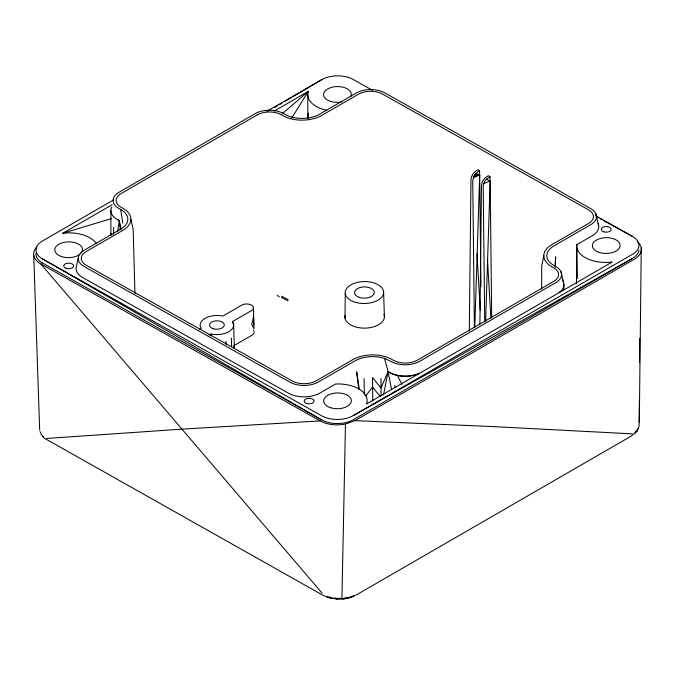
<?xml version="1.0" encoding="UTF-8"?>
<svg xmlns="http://www.w3.org/2000/svg" width="675" height="675" viewBox="0 0 675 675"><rect width="100%" height="100%" fill="white"/><g stroke="black" fill="none" stroke-linecap="round" stroke-linejoin="round"><path stroke-width="1.01" d="M113.602 234.25L113.619 227.441M110.903 235.288L110.877 210.364M307.859 118.589L307.792 94.964M541.628 289.102L541.73 265.95L543.788 255.791M639.039 426.752L639.411 399.381M639.562 362.585L639.664 338.403M576.492 283.66L576.695 244.73L592.287 235.718A22.216 12.656 -0.7 0 0 598.033 223.442M345.018 318.094L345.254 293.718M308.078 118.42L308.137 113.214M469.294 330.902L470.973 179.786C471.175 175.5 474.027 171.577 477.9 169.813L479.528 170.724L479.672 175.011L480.938 286.698M479.908 324.194L481.452 185.667C481.646 181.389 484.507 177.466 488.379 175.703L490.008 176.614L490.151 180.9L491.695 317.866M639.309 422.508L641.25 247.961M341.955 597.071L345.482 424.069L354.999 420.618L634.146 259.335A24.688 14.065 -0.7 0 0 640.06 244.823L637.647 241.937M474.787 327.527L479.672 175.011L475.824 173.348L473.917 176.133L472.736 180.773L474.39 327.561M485.612 321.832L490.151 180.9L486.304 179.229A7.408 4.388 -61.3 0 0 483.739 183.583L483.207 186.663L484.734 321.916M555.272 267.292L555.643 256.888L555.128 266.212M563.819 289.921L564.03 284.934M117.602 231.803L119.264 220.506A22.351 12.741 -0.7 0 1 111.755 207.073M383.501 394.917L388.108 371.596L384.48 358.391A24.393 13.897 -0.7 0 0 355.033 360.83L318.389 382.008A20.039 11.416 -0.7 0 1 290.048 382.227L84.046 266.456A20.039 11.416 -0.7 0 1 84.046 250.307L120.69 229.137A24.393 13.897 -0.7 0 0 120.682 209.478L118.935 208.491A20.039 11.416 -0.7 0 1 118.935 192.341L255.057 113.695A20.039 11.416 -0.7 0 1 283.399 113.467L285.145 114.455A24.393 13.897 -0.7 0 0 319.638 114.185L356.29 93.007A20.039 11.416 -0.7 0 1 384.632 92.787L590.625 208.558A20.039 11.416 -0.7 0 1 590.633 224.707L553.989 245.886A24.393 13.897 -0.7 0 0 553.989 265.545L555.736 266.524A20.039 11.416 -0.7 0 1 555.744 282.673L419.614 361.319A20.039 11.416 -0.7 0 1 391.281 361.547L384.48 358.391M78.173 258.432L76.3 266.937A22.216 12.656 -0.7 0 0 82.62 277.493L288.622 393.263A22.216 12.656 -0.7 0 0 320.043 393.01L335.635 383.999A29.624 16.883 -0.7 0 1 366.533 403.962L419.529 373.343A22.359 12.741 -0.7 0 1 397.432 375.427A22.359 12.741 -0.7 0 1 388.108 371.596L381.004 387.998L372.507 377.561L372.777 401.186M253.614 316.685L251.716 324.194L254.011 328.877L253.471 307.952M637.976 429.376L638.558 427.68L636.778 430.937M291.777 117.88L308.374 91.344A29.624 16.883 -0.7 0 0 326.742 110.295M365.656 396.048L372.617 387.113L380.405 396.74M637.512 430.253L633.648 434.042M634.508 433.713L637.225 430.718L635.58 432.295M475.824 173.348L479.528 170.724M486.304 179.229L490.008 176.614M282.167 113.822L308.374 91.344L274.244 111.063M633.04 434.565L631.192 436.118L355.987 595.131M342.74 598.987L347.912 598.185L353.751 595.73M274.556 107.587L277.273 105.975M279.99 104.363L281.804 103.292M284.529 101.68L290.874 97.917M292.688 96.846L321.697 79.667A22.216 12.656 -0.7 0 1 353.109 79.422L372.406 90.264M113.645 199.876L42.466 241A22.224 12.665 -0.7 0 0 42.474 258.905L321.798 419.96A22.283 12.698 -0.7 0 0 353.303 419.715L632.534 258.382A22.275 12.698 -0.7 0 0 639.014 250.147M266.946 111.299L321.697 79.667M96.28 243.447A29.624 16.883 -0.7 0 0 62.767 233.246L112.177 204.702M199.446 329.569L201.243 328.531A16.765 9.551 -0.7 0 1 205.065 318.355A16.765 9.551 -0.7 0 1 222.86 316.043L242.072 304.948A6.885 3.923 -0.7 0 1 251.674 305.193A6.885 3.923 -0.7 0 1 251.37 310.669L232.588 321.519A16.765 9.551 -0.7 0 1 228.774 331.687A16.765 9.551 -0.7 0 1 210.988 333.998L209.191 335.036M233.466 345.929L252.003 335.213A7.408 4.219 -0.7 0 0 254.264 332.294M559.145 292.672L612.141 262.052A29.624 16.883 -0.7 0 1 576.695 244.73L577.387 278.302M42.474 258.905L321.798 415.876A22.216 12.656 -0.7 0 0 353.211 415.64L632.441 254.298A22.216 12.656 -0.7 0 0 632.433 236.393L595.679 215.738M353.211 415.631L632.534 258.382M352.223 596.894L355.278 595.358M473.259 177.702L479.672 175.011L474.787 174.656M483.739 183.583L490.151 180.9M347.912 598.185L352.637 596.447M62.767 233.246L111.198 218.666M342.832 598.607L347.423 597.282M347.127 598.05L351.675 597.046M473.917 176.133L479.672 175.011M347.549 598.278L342.605 599.046M337.314 598.717L341.955 597.999M46.786 438.438L182.461 429.114L320.093 420.896A24.68 14.065 -0.7 0 0 345.482 424.069M336.352 597.991L331.391 598.345L327.89 597.383M336.682 599.105L337.399 599.096M337.5 599.147L341.752 599.105M354.999 420.618L494.589 426.676L632.205 433.865M326.919 596.801L330.919 597.248M336.538 599.046L332.184 598.202M331.104 597.949L327.35 597.248L323.882 595.603M281.585 296.215L288.242 299.649M281.357 297.354L287.93 300.873M596.379 216.641L598.227 217.662M600.075 218.675L601.923 219.687M603.771 220.7L632.433 236.393M117.517 219.527L119.264 220.506L121.12 229.534M42.474 262.988L321.798 419.96M36.889 247.067A24.688 14.065 -0.7 0 0 40.863 263.967L320.093 420.896M323.156 595.384L44.558 438.328M277.172 295.329L279.34 296.949M40.863 263.967L322.085 593.148M42.609 436.109L43.883 437.746L41.538 434.936L39.985 431.502M110.911 233.356L111.805 234.951M397.432 375.427L401.87 384.269M595.814 213.637L598.598 225.062M560.925 271.603L563.709 283.027M130.882 219.223L133.178 229.348L134.932 293.541M391.601 389.779L388.108 371.596L389.855 372.575A22.216 12.656 -0.7 0 0 421.276 372.33L557.398 293.684A22.216 12.656 -0.7 0 0 562.376 280.083M120.682 209.478L122.791 223.096M359.319 389.315L356.687 371.841L358.737 389.45M119.264 220.506L120.293 229.736M253.496 321.089L253.876 324.81M253.462 317.967L253.749 320.743M487.51 259.732L490.835 318.077M477.039 253.851L480.246 310.112M232.588 321.519L232.664 323.435M33.75 255.454L39.673 429.941M383.619 292.731A19.229 10.96 -0.7 0 1 354.265 301.927A19.229 10.96 -0.7 0 1 355.312 282.952A19.229 10.96 -0.7 0 1 383.619 292.731L384.413 317.081M231.398 338.116L231.635 346.283M233.584 323.873L234.402 348.325A17.28 9.847 -0.7 0 0 233.896 346.705M225.948 341.263L226.015 344.334M364.061 378.582L364.348 394.808M210.988 333.998L211.013 335.948M380.953 378.456L381.038 395.634M394.824 385.476L394.833 387.433M383.948 314.272A19.752 11.256 -0.7 0 1 365.302 328.118A19.752 11.256 -0.7 0 1 345.17 315.267M253.412 330.202A7.408 4.219 -0.7 0 1 254.078 331.214M42.474 262.988A22.283 12.698 -0.7 0 1 35.986 253.268M341.693 101.933A13.846 7.889 -0.7 0 1 323.637 95.394A13.846 7.889 -0.7 0 1 338.85 86.603A13.846 7.889 -0.7 0 1 350.578 96.803M79.853 254.298A13.846 7.889 -0.7 0 1 56.312 253.429A13.846 7.889 -0.7 0 1 68.647 241.852A13.846 7.889 -0.7 0 1 80.992 253.235M257.217 114.902L121.095 193.556A16.985 9.678 -0.7 0 0 121.095 207.242L122.842 208.229A27.447 15.643 -0.7 0 1 122.85 230.344L86.197 251.522A16.985 9.678 -0.7 0 0 86.206 265.216L292.207 380.978A16.985 9.678 -0.7 0 0 316.229 380.793L352.873 359.623A27.447 15.643 -0.7 0 1 391.686 359.319L393.432 360.298A16.985 9.678 -0.7 0 0 417.462 360.113L553.584 281.458A16.985 9.678 -0.7 0 0 553.576 267.773L551.829 266.785A27.447 15.643 -0.7 0 1 551.829 244.671L588.473 223.493A16.985 9.678 -0.7 0 0 588.473 209.807L382.472 94.036A16.985 9.678 -0.7 0 0 358.45 94.222L321.798 115.4A27.447 15.643 -0.7 0 1 282.985 115.703L281.239 114.716A16.985 9.678 -0.7 0 0 257.217 114.902M359.201 297.363A9.872 5.628 -0.7 0 0 374.271 292.638A9.872 5.628 -0.7 0 0 359.733 287.618A9.872 5.628 -0.7 0 0 359.201 297.363M213.013 328.641A7.408 4.219 -0.7 0 0 224.319 325.097A7.408 4.219 -0.7 0 0 213.418 321.325A7.408 4.219 -0.7 0 0 213.013 328.641M306.509 403.473A4.936 2.81 -0.7 0 0 314.044 401.11A4.936 2.81 -0.7 0 0 306.779 398.596A4.936 2.81 -0.7 0 0 306.509 403.473M603.653 231.787A4.936 2.81 -0.7 0 0 611.187 229.424A4.936 2.81 -0.7 0 0 603.914 226.91A4.936 2.81 -0.7 0 0 603.653 231.787M66.057 268.338A4.936 2.81 -0.7 0 0 73.592 265.975A4.936 2.81 -0.7 0 0 66.327 263.461A4.936 2.81 -0.7 0 0 66.057 268.338M330.573 407.725A13.846 7.889 -0.7 0 0 351.346 400.731A13.846 7.889 -0.7 0 0 330.573 394.057A13.846 7.889 -0.7 0 0 330.573 407.725M599.333 252.442A13.846 7.889 -0.7 0 0 620.106 245.447A13.846 7.889 -0.7 0 0 599.333 238.773A13.846 7.889 -0.7 0 0 599.333 252.442"/></g></svg>
